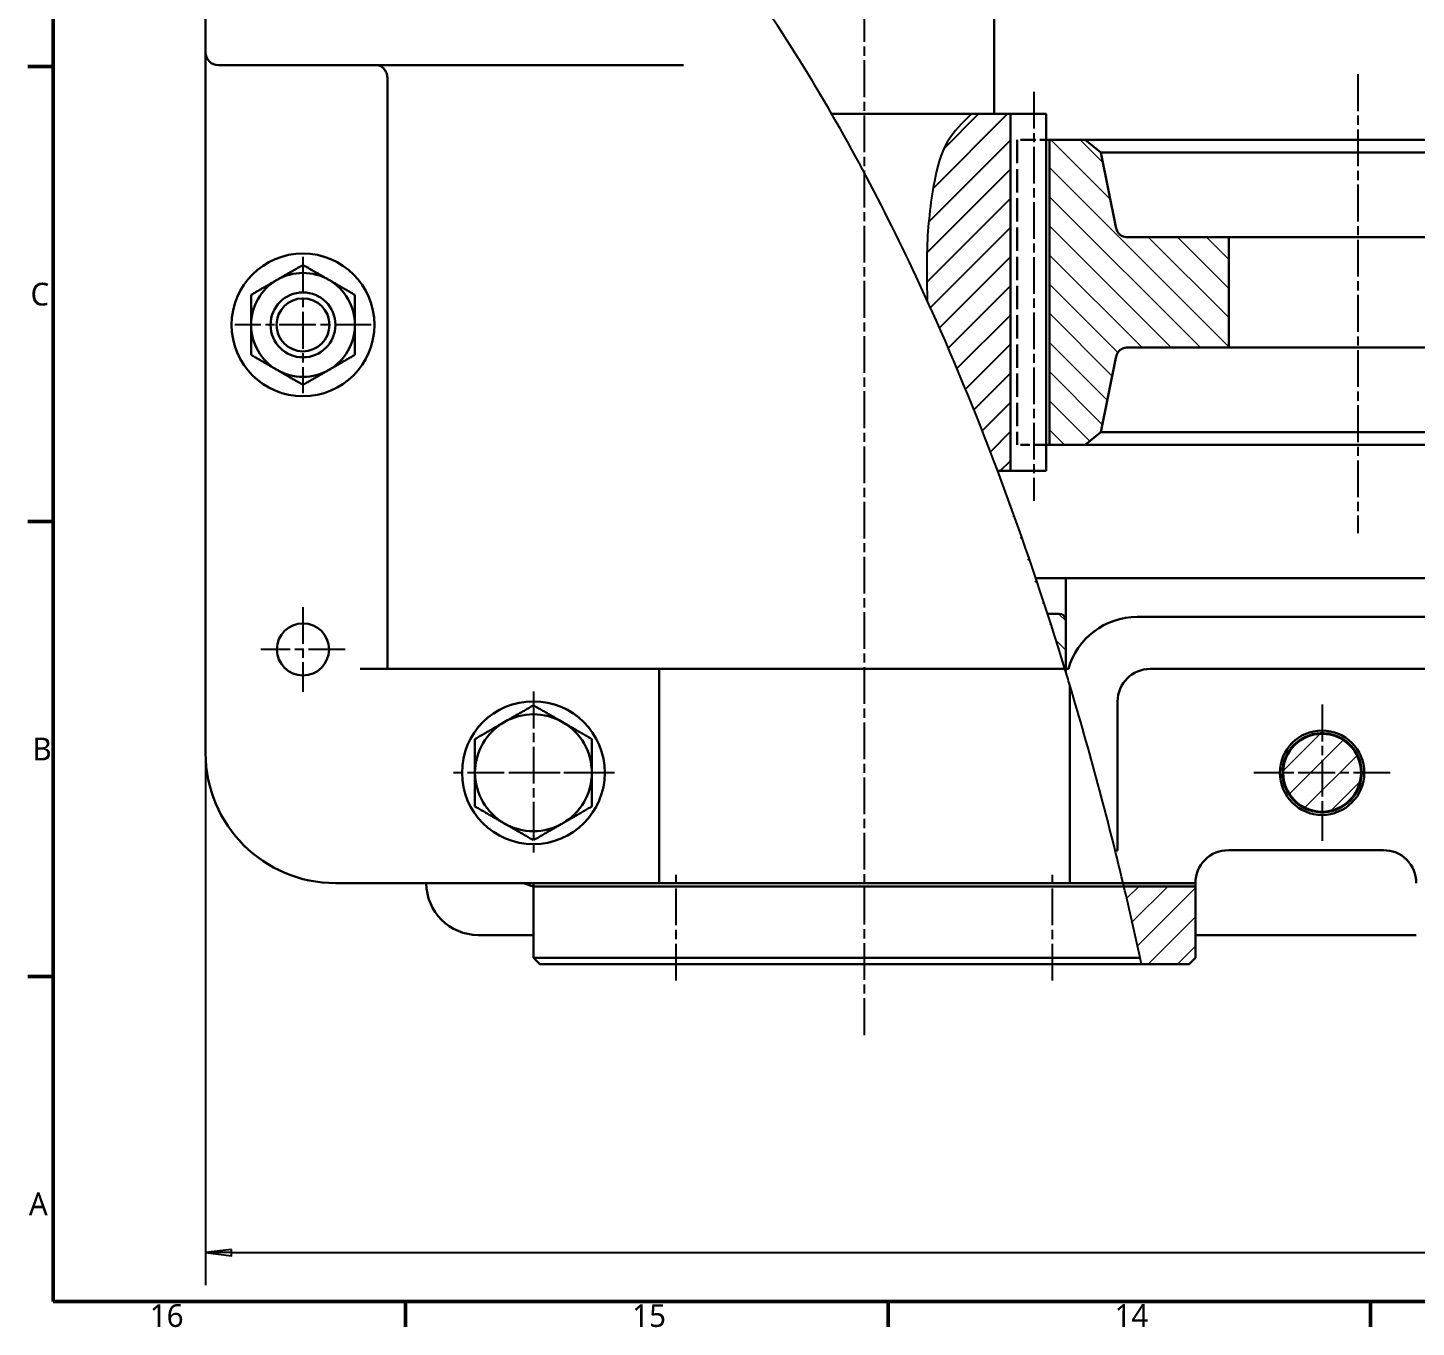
# Model space of a CAD drawing. Header units: millimetres. Extents: x -89 to 1313, y -72 to 900.
# Drawn here: x 16.1 to 230, y 16 to 216.2 of the extents above; entities that cross this region are included whole.
import ezdxf

# ---------------------------------------------------------------- set-up
doc = ezdxf.new("R2010")
doc.units = ezdxf.units.MM
for name, pattern in [('ACAD_ISO02W100', [15, 12, -3]), ('CHAIN', [0.3543, 0.2362, -0.0295, 0.0591, -0.0295]), ('LONG_DASH_DOTTED', [0.6004, 0.4724, -0.0591, 0.0098, -0.0591])]:
    doc.linetypes.add(name, pattern=pattern)
for name, color, linetype, lineweight in [('中心标记 (ISO)', 7, 'LONG_DASH_DOTTED', 25), ('中心线 (ISO)', 7, 'CHAIN', 25), ('剖面线 (ISO)', 7, 'Continuous', 18), ('可见 (ISO)', 7, 'Continuous', 30), ('可见窄的 (ISO)', 7, 'Continuous', 9), ('图框 (ISO)', 7, 'Continuous', 50), ('尺寸 (ISO)', 7, 'Continuous', 25), ('折线 (ISO)', 7, 'Continuous', 25), ('虚线', 7, 'ACAD_ISO02W100', 30)]:
    doc.layers.add(name, color=color, linetype=linetype, lineweight=lineweight)
doc.styles.add('注释文本 (ISO)', font='Microsoft YaHei.ttf')
doc.dimstyles.new('默认 (GB)', dxfattribs={"dimtxt": 3.5, "dimasz": 4, "dimexe": 5, "dimexo": 0, "dimgap": 0.75, "dimtad": 1, "dimrnd": 1e-08, "dimdsep": 46, "dimtxsty": '注释文本 (ISO)', "dimblk": 'Filled-1', "dimcen": 0.09, "dimdle": 10, "dimclrd": 256, "dimclre": 256, "dimclrt": 256, "dimaunit": 1, "dimadec": 3, "dimazin": 2, "dimtfac": 1, "dimtmove": 0, "dimatfit": 3, "dimldrblk": 'Filled-1', "dimfxl": 1, "dimtolj": 1, "dimtzin": 0, "dimlwd": -1, "dimlwe": -1, "dimarcsym": 0})
pattern_1 = [(45, (0, 0), (-2.245064, 2.245064), [])]

# ---------------------------------------------------------------- blocks, each defined once
blk = doc.blocks.new('图框 默认图框')
at = {"layer": '图框 (ISO)'}
for p, q in [((20, 210.25), (16.1, 210.25)), ((20, 140.17), (16.1, 140.17)), ((20, 70.08), (16.1, 70.08)), ((74.31, 20), (74.31, 16.1)), ((148.63, 20), (148.63, 16.1)), ((222.94, 20), (222.94, 16.1))]:
    blk.add_line(p, q, dxfattribs=at)
at = {"layer": '图框 (ISO)', "flags": 128}
blk.add_lwpolyline([(20, 20), (20, 821), (1169, 821), (1169, 20), (20, 20)], dxfattribs=at)
at = {"layer": '图框 (ISO)', "char_height": 3.5, "attachment_point": 7, "style": '注释文本 (ISO)'}
for s, insert in [('C', (16.52, 173.4)), ('B', (16.82, 103.38)), ('A', (16.27, 33.29)), ('16', (34.89, 16.04)), ('15', (109.21, 16.04)), ('14', (183.52, 16.1))]:
    blk.add_mtext(s, dxfattribs=dict(at, insert=insert))
blk = doc.blocks.new('Filled-1')
at = {"color": 0}
for p, q in [((0, 0), (-1, 0.125)), ((-1, 0.125), (-1, -0.125)), ((-1, 0), (0, 0)), ((-1, -0.125), (0, 0))]:
    blk.add_line(p, q, dxfattribs=at)
at = {"color": 0, "flags": 128}
blk.add_lwpolyline([(-1, -0.125), (0, 0), (-1, 0.125), (-1, -0.125)], dxfattribs=at)
at = {"color": 0}
blk.add_solid([(-1, -0.125), (0, 0), (-1, 0.125), (-1, -0.125)], dxfattribs=at)
blk = doc.blocks.new('*D15')
at = {"layer": 'Defpoints', "color": 0, "transparency": 16777216}
for p in [(43.5, 104.47), (651.5, 104.47), (651.5, 27.53)]:
    blk.add_point(p, dxfattribs=at)
at = {"layer": '尺寸 (ISO)', "transparency": 16777216}
for p, q in [((43.5, 104.47), (43.5, 22.53)), ((651.5, 104.47), (651.5, 22.53)), ((47.5, 27.53), (647.5, 27.53))]:
    blk.add_line(p, q, dxfattribs=at)
at = {"layer": '尺寸 (ISO)', "transparency": 16777216, "xscale": 4, "yscale": 4, "zscale": 4, "rotation": 180}
blk.add_blockref('Filled-1', (43.5, 27.53), dxfattribs=at)
at = {"layer": '尺寸 (ISO)', "transparency": 16777216, "xscale": 4, "yscale": 4, "zscale": 4}
blk.add_blockref('Filled-1', (651.5, 27.53), dxfattribs=at)
at = {"layer": '尺寸 (ISO)', "transparency": 16777216, "insert": (343.67, 31.9), "char_height": 3.5, "attachment_point": 1, "style": '注释文本 (ISO)'}
blk.add_mtext('\\A1;608', dxfattribs=at)

msp = doc.modelspace()

# ---------------------------------------------------------------- hatches: boundary and pattern name
at = {"layer": '剖面线 (ISO)'}
h = msp.add_hatch(dxfattribs=at)
h.set_pattern_fill('ANSI31', color=256, scale=25.4, angle=90.00021, style=0)
h.set_pattern_definition([(135.0002, (0, 0), (-2.245056, -2.245072), [])])
edge = h.paths.add_edge_path()
edge.add_line((185.6826, 183.9656), (201.1048, 183.9656))
edge.add_line((201.1048, 183.9656), (201.1048, 166.9656))
edge.add_line((201.1048, 166.9656), (185.6826, 166.9656))
edge.add_spline(control_points=[(185.6826, 166.9656), (185.4634, 166.9656), (185.2283, 166.9656), (184.7364, 166.8315), (184.5466, 166.7227), (184.2574, 166.4985), (184.0976, 166.3406), (183.823, 165.8571), (183.7707, 165.6001), (183.7227, 165.3644)], knot_values=[-0.27142096, -0.27142096, -0.27142096, -0.27142096, -0.20117413, -0.20117413, -0.13482585, -0.13482585, -0.07217882, -0.07217882, 0, 0, 0, 0], degree=3, periodic=0)
edge.add_line((183.7227, 165.3644), (181.3955, 153.9255))
edge.add_line((181.3955, 153.9255), (178.9967, 151.9656))
edge.add_line((178.9967, 151.9656), (173.4967, 151.9656))
edge.add_line((173.4967, 151.9656), (173.4967, 198.9656))
edge.add_line((173.4967, 198.9656), (178.9967, 198.9656))
edge.add_line((178.9967, 198.9656), (181.3955, 197.0058))
edge.add_line((181.3955, 197.0058), (183.7227, 185.5669))
edge.add_spline(control_points=[(183.7227, 185.5669), (183.7664, 185.3521), (183.8133, 185.1218), (184.0428, 184.6664), (184.1873, 184.5022), (184.4647, 184.2635), (184.6512, 184.1384), (185.1798, 183.9656), (185.442, 183.9656), (185.6826, 183.9656)], knot_values=[-0.27142096, -0.27142096, -0.27142096, -0.27142096, -0.20117413, -0.20117413, -0.13482585, -0.13482585, -0.07217882, -0.07217882, 0, 0, 0, 0], degree=3, periodic=0)
h = msp.add_hatch(dxfattribs=at)
h.set_pattern_fill('ANSI31', color=256, scale=25.4, angle=90, style=0)
h.set_pattern_definition([(135, (0, 0), (-2.245064, -2.245064), [])])
edge = h.paths.add_edge_path()
edge.add_ellipse((174.9967, 124.9656), major_axis=(1, 0), ratio=1, start_angle=0, end_angle=90)
edge.add_line((174.9967, 125.9656), (173.2036, 125.9656))
edge.add_line((173.2036, 125.9656), (173.2029, 125.9655))
edge.add_spline(control_points=[(173.2029, 125.9655), (174.1199, 123.132), (175.0106, 120.2971), (175.8745, 117.4656)], knot_values=[0, 0, 0, 0, 0.89064021, 0.89064021, 0.89064021, 0.89064021], degree=3, periodic=0)
edge.add_spline(control_points=[(175.8745, 117.4656), (175.9153, 117.332), (175.956, 117.1984), (175.9967, 117.0647)], knot_values=[0.22634213, 0.22634213, 0.22634213, 0.22634213, 0.26927733, 0.26927733, 0.26927733, 0.26927733], degree=3, periodic=0)
edge.add_line((175.9967, 117.0647), (175.9967, 124.9656))
h = msp.add_hatch(dxfattribs=at)
h.set_pattern_fill('ANSI31', color=256, scale=25.4, style=0)
h.set_pattern_definition(pattern_1)
edge = h.paths.add_edge_path()
edge.add_ellipse((215.4967, 101.4656), major_axis=(-6, 0), ratio=1, start_angle=0, end_angle=360)
h = msp.add_hatch(color=256, dxfattribs=at)
edge = h.paths.add_edge_path()
edge.add_spline(control_points=[(184.967, 83.9656), (184.9272, 84.1323), (184.8873, 84.299), (184.8473, 84.4656)], knot_values=[0, 0, 0, 0, 0.05356629, 0.05356629, 0.05356629, 0.05356629], degree=3, periodic=0)
edge.add_line((184.8473, 84.4656), (195.9967, 84.4656))
edge.add_line((195.9967, 84.4656), (195.9967, 83.9656))
edge.add_line((195.9967, 83.9656), (184.967, 83.9656))
h = msp.add_hatch(dxfattribs=at)
h.set_pattern_fill('ANSI31', color=256, scale=25.4, style=0)
h.set_pattern_definition(pattern_1)
edge = h.paths.add_edge_path()
edge.add_line((184.967, 83.9656), (195.9967, 83.9656))
edge.add_line((195.9967, 83.9656), (195.9967, 72.9656))
edge.add_line((195.9967, 72.9656), (194.9967, 71.9656))
edge.add_line((194.9967, 71.9656), (187.6966, 71.9656))
edge.add_spline(control_points=[(187.6966, 71.9656), (187.6272, 72.2867), (187.5549, 72.6201), (187.4795, 72.9656)], knot_values=[2.51846624, 2.51846624, 2.51846624, 2.51846624, 2.72046825, 2.72046825, 2.72046825, 2.72046825], degree=3, periodic=0)
edge.add_spline(control_points=[(187.4795, 72.9656), (186.6827, 76.6204), (185.8431, 80.2971), (184.967, 83.9656)], knot_values=[0, 0, 0, 0, 1.17850208, 1.17850208, 1.17850208, 1.17850208], degree=3, periodic=0)
at = {"layer": '折线 (ISO)'}
h = msp.add_hatch(dxfattribs=at)
h.set_pattern_fill('ANSI31', color=256)
edge = h.paths.add_edge_path()
edge.add_line((167.4967, 202.9656), (161.4895, 202.9656))
edge.add_spline(control_points=[(161.4895, 202.9656), (160.0956, 201.6048), (157.1548, 198.7338), (155.3429, 191.2345), (154.4733, 183.0776), (154.6016, 176.9312), (154.658, 174.2297)], knot_values=[0, 0, 0, 0, 5.73502047, 12.0991978, 22.41290432, 30.50083607, 30.50083607, 30.50083607, 30.50083607], degree=3, periodic=0)
edge.add_spline(control_points=[(154.658, 174.2297), (155.1209, 173.2127), (155.5795, 172.1932), (163.6682, 153.9994), (170.3228, 135.6596), (175.8745, 117.4656)], knot_values=[0, 0, 0, 0, 0.34046067, 0.34046067, 6.06349907, 6.06349907, 6.06349907, 6.06349907], degree=3, periodic=0)
edge.add_line((165.5118, 147.9656), (167.4967, 147.9656))
edge.add_line((167.4967, 147.9656), (167.4967, 202.9656))

# ---------------------------------------------------------------- linework, layer by layer
at = {"layer": '中心标记 (ISO)', "linetype": 'CHAIN', "ltscale": 23.990969}
for p, q in [((58.4967, 180.9656), (58.4967, 159.9656)), ((68.9967, 170.4656), (47.9967, 170.4656)), ((68.9967, 170.4656), (55.9967, 170.4656)), ((58.4967, 126.9818), (58.4967, 113.9495)), ((65.0129, 120.4656), (51.9805, 120.4656)), ((93.9967, 113.9656), (93.9967, 88.9656)), ((215.4967, 111.9656), (215.4967, 90.9656)), ((106.4967, 101.4656), (81.4967, 101.4656)), ((104.4967, 101.4656), (91.4967, 101.4656)), ((225.9967, 101.4656), (204.9967, 101.4656)), ((225.9967, 101.4656), (212.9967, 101.4656))]:
    msp.add_line(p, q, dxfattribs=at)
at = {"layer": '中心线 (ISO)', "ltscale": 23.990969}
for p, q in [((144.9967, 61.0607), (144.9967, 403.7915)), ((221.0207, 209.0725), (221.0207, 138.3549)), ((171.0791, 206.3913), (171.0791, 143.3361)), ((116.0053, 69.4656), (116.0053, 86.4656)), ((173.9881, 69.4656), (173.9881, 86.4656))]:
    msp.add_line(p, q, dxfattribs=at)
at = {"layer": '可见 (ISO)'}
for p, q in [((164.9967, 202.9656), (164.9967, 312.9656)), ((43.4967, 212.4656), (43.4967, 228.4656)), ((43.4967, 212.4656), (43.4967, 209.0015)), ((59.1172, 210.4656), (45.4967, 210.4656)), ((59.1172, 210.4656), (117.1232, 210.4656)), ((43.4967, 209.0015), (43.4967, 104.4656)), ((71.4967, 117.4656), (71.4967, 208.4656)), ((167.4967, 202.9656), (139.9499, 202.9656)), ((167.4967, 147.9656), (167.4967, 202.9656)), ((167.4967, 202.9656), (172.9967, 202.9656)), ((172.9967, 202.9656), (172.9967, 147.9656)), ((173.4967, 198.9656), (172.9967, 198.9656)), ((173.4967, 198.9656), (178.9967, 198.9656)), ((173.4967, 151.9656), (173.4967, 198.9656)), ((178.9967, 198.9656), (181.3955, 197.0058)), ((259.9967, 198.9656), (178.9967, 198.9656)), ((181.3955, 197.0058), (183.7227, 185.5669)), ((181.3955, 197.0058), (258.098, 197.0058)), ((185.6826, 183.9656), (201.1048, 183.9656)), ((201.1048, 183.9656), (201.1048, 166.9656)), ((201.1048, 183.9656), (240.9366, 183.9656)), ((201.1048, 166.9656), (185.6826, 166.9656)), ((240.9366, 166.9656), (201.1048, 166.9656)), ((183.7227, 165.3644), (181.3955, 153.9255)), ((172.9967, 151.9656), (173.4967, 151.9656)), ((178.9967, 151.9656), (173.4967, 151.9656)), ((181.3955, 153.9255), (178.9967, 151.9656)), ((178.9967, 151.9656), (258.9967, 151.9656)), ((258.098, 153.9255), (181.3955, 153.9255)), ((167.4967, 147.9656), (165.524, 147.9656)), ((172.9967, 147.9656), (167.4967, 147.9656)), ((171.3906, 131.4656), (175.9967, 131.4656)), ((175.9967, 131.4656), (175.9967, 117.4656)), ((254.9967, 131.4656), (175.9967, 131.4656)), ((173.2036, 125.9656), (174.9967, 125.9656)), ((175.9967, 124.9656), (175.9967, 117.0647)), ((186.9967, 125.4656), (243.9967, 125.4656)), ((72.2076, 117.4656), (67.308, 117.4656)), ((76.6823, 117.4656), (72.2076, 117.4656)), ((76.6823, 117.4656), (80.1347, 117.4656)), ((80.1347, 117.4656), (175.8745, 117.4656)), ((113.3581, 117.4656), (113.3581, 84.4656)), ((175.9967, 117.4656), (176.4137, 117.4656)), ((241.9967, 117.4656), (188.9967, 117.4656)), ((176.6353, 114.9508), (176.6353, 84.4656)), ((183.9967, 112.4656), (183.9967, 89.4656)), ((209.409, 101.0784), (209.0083, 101.0784)), ((209.0264, 102.0856), (209.4283, 102.0856)), ((209.4283, 100.8456), (209.0264, 100.8456)), ((183.9967, 89.4656), (183.6246, 89.4656)), ((201.0565, 89.5298), (224.9369, 89.5298)), ((63.4967, 84.4656), (67.308, 84.4656)), ((67.308, 84.4656), (72.2076, 84.4656)), ((72.2076, 84.4656), (76.6823, 84.4656)), ((81.5819, 84.4656), (76.6823, 84.4656)), ((81.5819, 84.4656), (113.3581, 84.4656)), ((93.9967, 84.4656), (93.9967, 83.9656)), ((93.9967, 72.9656), (93.9967, 83.9656)), ((184.967, 83.9656), (93.9967, 83.9656)), ((93.9967, 83.9656), (184.967, 83.9656)), ((176.6353, 84.4656), (113.3581, 84.4656)), ((113.3581, 84.4656), (176.6353, 84.4656)), ((176.6353, 84.4656), (184.8473, 84.4656)), ((184.8473, 84.4656), (195.9967, 84.4656)), ((184.8473, 84.4656), (195.9967, 84.4656)), ((184.967, 83.9656), (195.9967, 83.9656)), ((195.9967, 83.9656), (184.967, 83.9656)), ((195.9967, 84.4656), (195.9967, 83.9656)), ((195.9967, 83.9656), (195.9967, 72.9656)), ((85.4967, 76.4656), (93.9967, 76.4656)), ((195.9967, 76.4656), (229.9967, 76.4656)), ((94.9967, 71.9656), (93.9967, 72.9656)), ((93.9967, 72.9656), (187.4795, 72.9656)), ((195.9967, 72.9656), (194.9967, 71.9656)), ((187.6966, 71.9656), (94.9967, 71.9656)), ((194.9967, 71.9656), (187.6966, 71.9656))]:
    msp.add_line(p, q, dxfattribs=at)
for centre, radius in [((58.4967, 170.4656), 11), ((58.4967, 170.4656), 5), ((58.4967, 170.4656), 4.0798), ((58.4967, 120.4656), 4.0162), ((93.9967, 101.4656), 11), ((215.4967, 101.4656), 6.5), ((215.4967, 101.4656), 6.0002), ((215.4967, 101.4656), 6)]:
    msp.add_circle(centre, radius, dxfattribs=at)
for centre, radius, start, end in [((45.4967, 212.4656), 2, 180, 270), ((58.4967, 170.4656), 8, 60, 120), ((58.4967, 170.4656), 8, 120, 180), ((58.4967, 170.4656), 8, 0, 60), ((58.4967, 170.4656), 8, 180, 240), ((58.4967, 170.4656), 8, 300, 0), ((58.4967, 170.4656), 8, 240, 300), ((174.9967, 124.9656), 1, 0, 90), ((186.9967, 114.4656), 11, 90, 164.17338), ((188.9967, 112.4656), 5, 90, 180), ((93.9967, 101.4656), 9, 120, 180), ((93.9967, 101.4656), 9, 60, 120), ((93.9967, 101.4656), 9, 0, 60), ((215.4967, 101.4656), 6.1, 185.833579, 174.166421), ((63.4967, 104.4656), 20, 180, 270), ((93.9967, 101.4656), 9, 180, 240), ((93.9967, 101.4656), 9, 300, 0), ((215.4967, 101.4656), 6.1, 174.166421, 183.6398), ((93.9967, 101.4656), 9, 240, 300), ((201.0057, 84.5207), 5.0093, 89.41915, 180.630151), ((224.9877, 84.5207), 5.0093, 359.369849, 90.58085), ((85.4967, 84.4656), 8, 180, 270), ((97.4967, 96.4656), 13, 247.380135, 254.381502)]:
    msp.add_arc(centre, radius, start, end, dxfattribs=at)
for points, knots in [([(69.826, 210.4656), (69.8277, 210.4656), (69.8295, 210.4656), (70.052, 210.4648), (70.2744, 210.4109), (70.6807, 210.2013), (70.8682, 210.0511), (71.1538, 209.6956), (71.2624, 209.511), (71.4126, 209.1205), (71.4607, 208.9262), (71.4921, 208.6368), (71.4967, 208.5514), (71.4967, 208.4656)], [-0.362143701, -0.362143701, -0.362143701, -0.362143701, -0.361329932, -0.361329932, -0.258568563, -0.258568563, -0.162436819, -0.162436819, -0.088389107, -0.088389107, -0.026068203, -0.026068203, -0.00034499, -0.00034499, -0.00034499, -0.00034499]), ([(183.7227, 185.5669), (183.7664, 185.3521), (183.8133, 185.1218), (184.0428, 184.6664), (184.1873, 184.5022), (184.4647, 184.2635), (184.6512, 184.1384), (185.1798, 183.9656), (185.442, 183.9656), (185.6826, 183.9656)], [-0.271420962, -0.271420962, -0.271420962, -0.271420962, -0.201174126, -0.201174126, -0.134825846, -0.134825846, -0.07217882, -0.07217882, 0, 0, 0, 0]), ([(185.6826, 166.9656), (185.4634, 166.9656), (185.2283, 166.9656), (184.7364, 166.8315), (184.5466, 166.7227), (184.2574, 166.4985), (184.0976, 166.3406), (183.823, 165.8571), (183.7707, 165.6001), (183.7227, 165.3644)], [-0.271420962, -0.271420962, -0.271420962, -0.271420962, -0.201174126, -0.201174126, -0.134825846, -0.134825846, -0.07217882, -0.07217882, 0, 0, 0, 0])]:
    msp.add_open_spline(points, degree=3, knots=knots, dxfattribs=at)
for points in [[(54.4967, 177.3938), (56.3531, 178.4656), (58.4967, 179.7032)], [(58.4967, 179.7032), (60.6403, 178.4656), (62.4967, 177.3938)], [(50.4967, 175.0844), (52.6403, 176.322), (54.4967, 177.3938)], [(62.4967, 177.3938), (64.3531, 176.322), (66.4967, 175.0844)], [(50.4967, 170.4656), (50.4967, 172.6092), (50.4967, 175.0844)], [(66.4967, 175.0844), (66.4967, 172.6092), (66.4967, 170.4656)], [(50.4967, 165.8468), (50.4967, 168.322), (50.4967, 170.4656)], [(66.4967, 170.4656), (66.4967, 168.322), (66.4967, 165.8468)], [(54.4967, 163.5374), (52.6403, 164.6092), (50.4967, 165.8468)], [(66.4967, 165.8468), (64.3531, 164.6092), (62.4967, 163.5374)], [(58.4967, 161.228), (56.3531, 162.4656), (54.4967, 163.5374)], [(62.4967, 163.5374), (60.6403, 162.4656), (58.4967, 161.228)], [(89.4967, 109.2599), (91.5852, 110.4656), (93.9967, 111.8579)], [(93.9967, 111.8579), (96.4083, 110.4656), (98.4967, 109.2599)], [(84.9967, 106.6618), (87.4083, 108.0541), (89.4967, 109.2599)], [(98.4967, 109.2599), (100.5852, 108.0541), (102.9967, 106.6618)], [(84.9967, 101.4656), (84.9967, 103.8772), (84.9967, 106.6618)], [(102.9967, 106.6618), (102.9967, 103.8772), (102.9967, 101.4656)], [(84.9967, 96.2695), (84.9967, 99.0541), (84.9967, 101.4656)], [(102.9967, 101.4656), (102.9967, 99.0541), (102.9967, 96.2695)], [(89.4967, 93.6714), (87.4083, 94.8772), (84.9967, 96.2695)], [(102.9967, 96.2695), (100.5852, 94.8772), (98.4967, 93.6714)], [(93.9967, 91.0733), (91.5852, 92.4656), (89.4967, 93.6714)], [(98.4967, 93.6714), (96.4083, 92.4656), (93.9967, 91.0733)]]:
    msp.add_rational_spline(points, [1, 1.0379548493, 1], degree=2, dxfattribs=at)
at = {"layer": '可见窄的 (ISO)'}
msp.add_line((167.4967, 147.9656), (167.4967, 202.9656), dxfattribs=at)
msp.add_arc((58.4967, 170.4656), 4.103, 260, 170, dxfattribs=at)
at = {"layer": '折线 (ISO)'}
msp.add_open_spline([(175.8745, 117.4656), (170.3228, 135.6596), (163.6682, 153.9994), (150.686, 183.2), (144.7287, 194.9376), (134.7654, 211.7573), (131.1642, 217.3678), (127.4408, 222.7183)], degree=3, knots=[0, 0, 0, 0, 5.7230384, 5.7230384, 9.73178211, 9.73178211, 11.8606669, 11.8606669, 11.8606669, 11.8606669], dxfattribs=at)
msp.add_spline([(161.4895, 202.9656), (157.7487, 198.6186), (155.7732, 192.5687), (154.6384, 182.3177), (154.658, 174.2297)], degree=3, dxfattribs=at)
for points in [[(176.6353, 114.9508), (176.3839, 115.7892), (176.1303, 116.6275), (175.8745, 117.4656)], [(184.8473, 84.4656), (182.3981, 94.68), (179.6532, 104.8871), (176.6353, 114.9508)], [(184.967, 83.9656), (184.9272, 84.1323), (184.8873, 84.299), (184.8473, 84.4656)], [(187.4795, 72.9656), (186.6827, 76.6204), (185.8431, 80.2971), (184.967, 83.9656)], [(187.6966, 71.9656), (187.6272, 72.2867), (187.5549, 72.6201), (187.4795, 72.9656)]]:
    msp.add_open_spline(points, degree=3, dxfattribs=at)
at = {"layer": '虚线', "ltscale": 0.3}
msp.add_line((168.5202, 198.9668), (168.5198, 151.9668), dxfattribs=at)
at = {"layer": '虚线', "ltscale": 0.2}
for p, q in [((169.0202, 198.9668), (173.4967, 198.9667)), ((173.4963, 151.9667), (169.0198, 151.9668))]:
    msp.add_line(p, q, dxfattribs=at)

# ---------------------------------------------------------------- block references
msp.add_blockref('图框 默认图框', (0, 0))

# ---------------------------------------------------------------- dimensions: what is measured, and where the dimension line sits
at = {"layer": '尺寸 (ISO)'}
dim = msp.add_linear_dim(base=(651.4967, 27.5345), p1=(43.4967, 104.4656), p2=(651.4967, 104.4656), angle=180, dimstyle='默认 (GB)', override={"dimgap": 0.75, "dimdec": 2, "dimtol": 0, "dimlim": 0, "dimtp": 0, "dimtm": 0, "dimtdec": 2, "dimtofl": 0, "dimatfit": 1}, dxfattribs=at)
dim.commit()
dim.dimension.update_dxf_attribs({"geometry": '*D15', "text_midpoint": (347.4967, 27.5345), "dimtype": 160})

doc.saveas('drawing.dxf')
